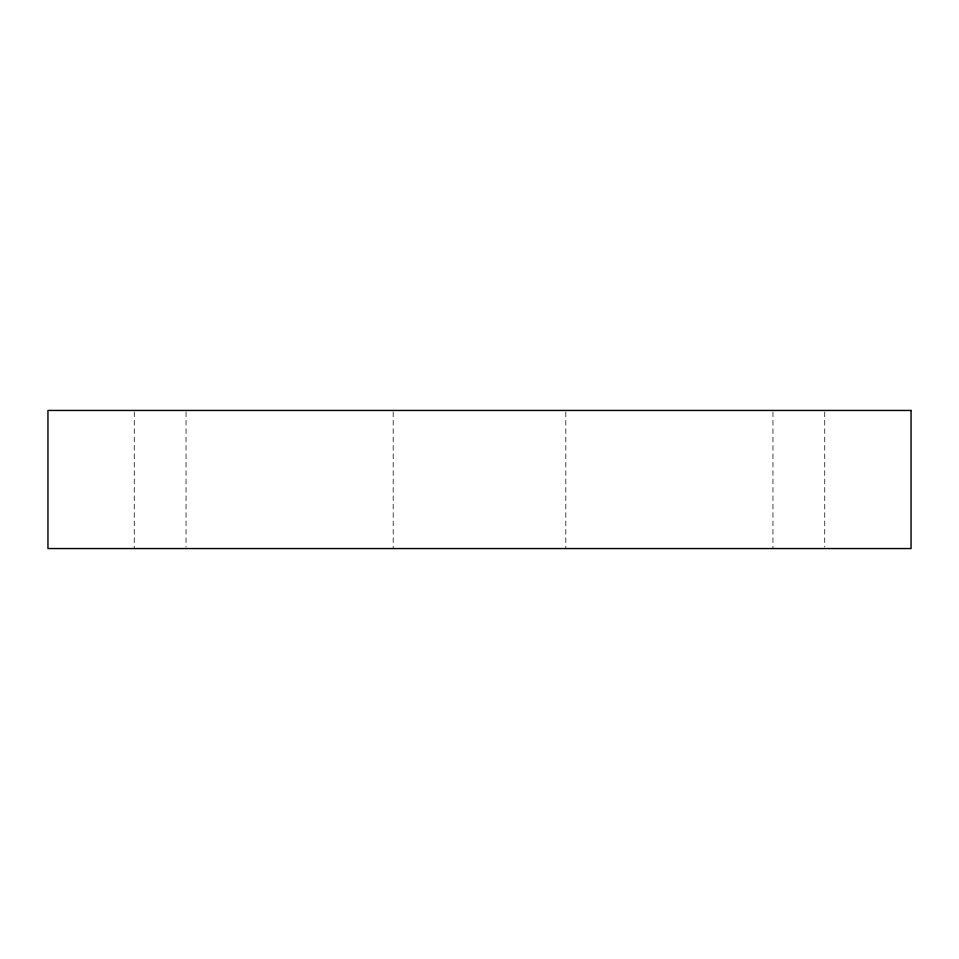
<?xml version="1.0" encoding="UTF-8"?>
<svg xmlns="http://www.w3.org/2000/svg" width="959" height="959" viewBox="0 0 959 959"><rect width="100%" height="100%" fill="white"/><g stroke="black" fill="none" stroke-linecap="round" stroke-linejoin="round"><path stroke-width="0.72" stroke-dasharray="4.79 3.6" d="M824.74 411.938L824.74 547.062M772.954 411.938L772.954 548.548M565.81 411.938L565.81 548.548M393.19 411.938L393.19 548.548M186.046 411.938L186.046 547.062M134.26 411.938L134.26 548.548"/><path stroke-width="1.44" d="M911.05 410.452L47.95 410.452L47.95 548.548L911.05 548.548L911.05 410.452"/></g></svg>
